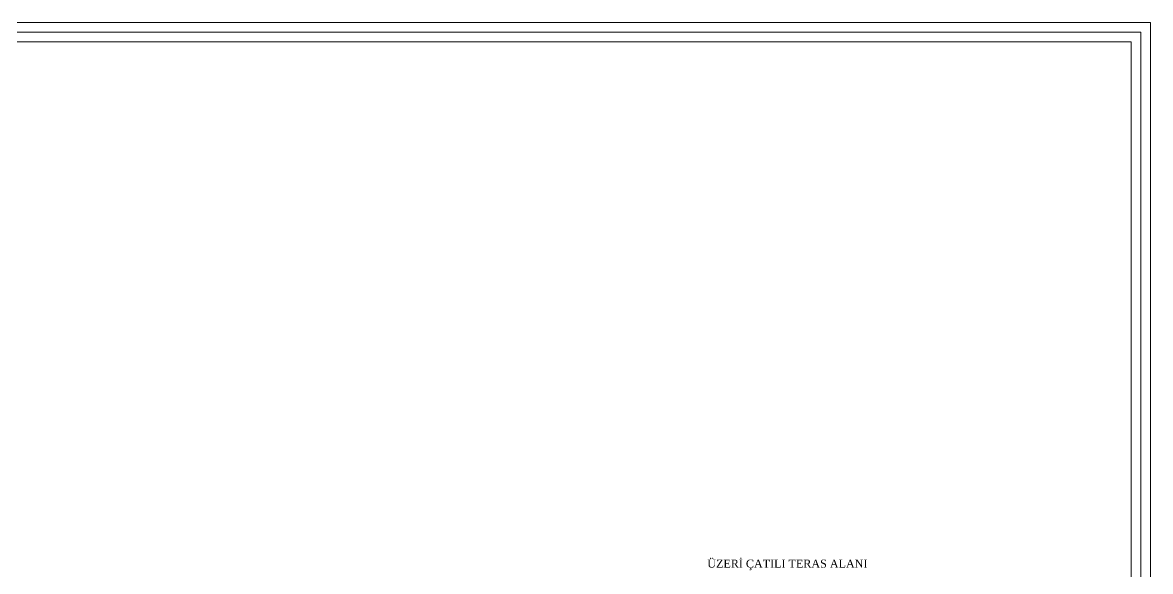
# Model space of a CAD drawing. Header units: millimetres. Extents: x -16104 to 67872, y -88009 to 12107.
# Drawn here: x 66109 to 67872, y 11250 to 12107 of the extents above; entities that cross this region are included whole.
import ezdxf

# ---------------------------------------------------------------- set-up
doc = ezdxf.new("R2010")
doc.units = ezdxf.units.MM
doc.layers.add('c05', color=32, linetype='Continuous', lineweight=13)
doc.layers.add('kolon', color=1, linetype='Continuous', lineweight=5)
doc.styles.add('ÖLÇÜ', font='times.ttf', dxfattribs={"height": 15})

msp = doc.modelspace()

# ---------------------------------------------------------------- linework, layer by layer
at = {"layer": 'c05'}
for points in [[(67871.5, 8939.6), (67871.5, 8729.3), (64341.3, 8729.3), (64341.3, 12107.1), (67871.5, 12107.1), (67871.5, 10251)], [(67871.5, 8939.6), (67871.5, 8729.3), (64341.3, 8729.3), (64341.3, 12107.1), (67871.5, 12107.1), (67871.5, 10251)], [(67856.5, 8939.6), (67856.5, 8744.3), (64356.3, 8744.3), (64356.3, 12092.1), (67856.5, 12092.1), (67856.5, 10251)], [(67841.5, 8939.6), (67841.5, 8759.3), (64371.3, 8759.3), (64371.3, 12077.1), (67841.5, 12077.1), (67841.5, 10251)]]:
    msp.add_lwpolyline(points, dxfattribs=at)

# ---------------------------------------------------------------- texts
at = {"layer": 'kolon', "style": 'ÖLÇÜ'}
msp.add_text('ÜZERİ ÇATILI TERAS ALANI', height=12.5, dxfattribs=at).set_placement((67179.2, 11256))

doc.saveas('drawing.dxf')
